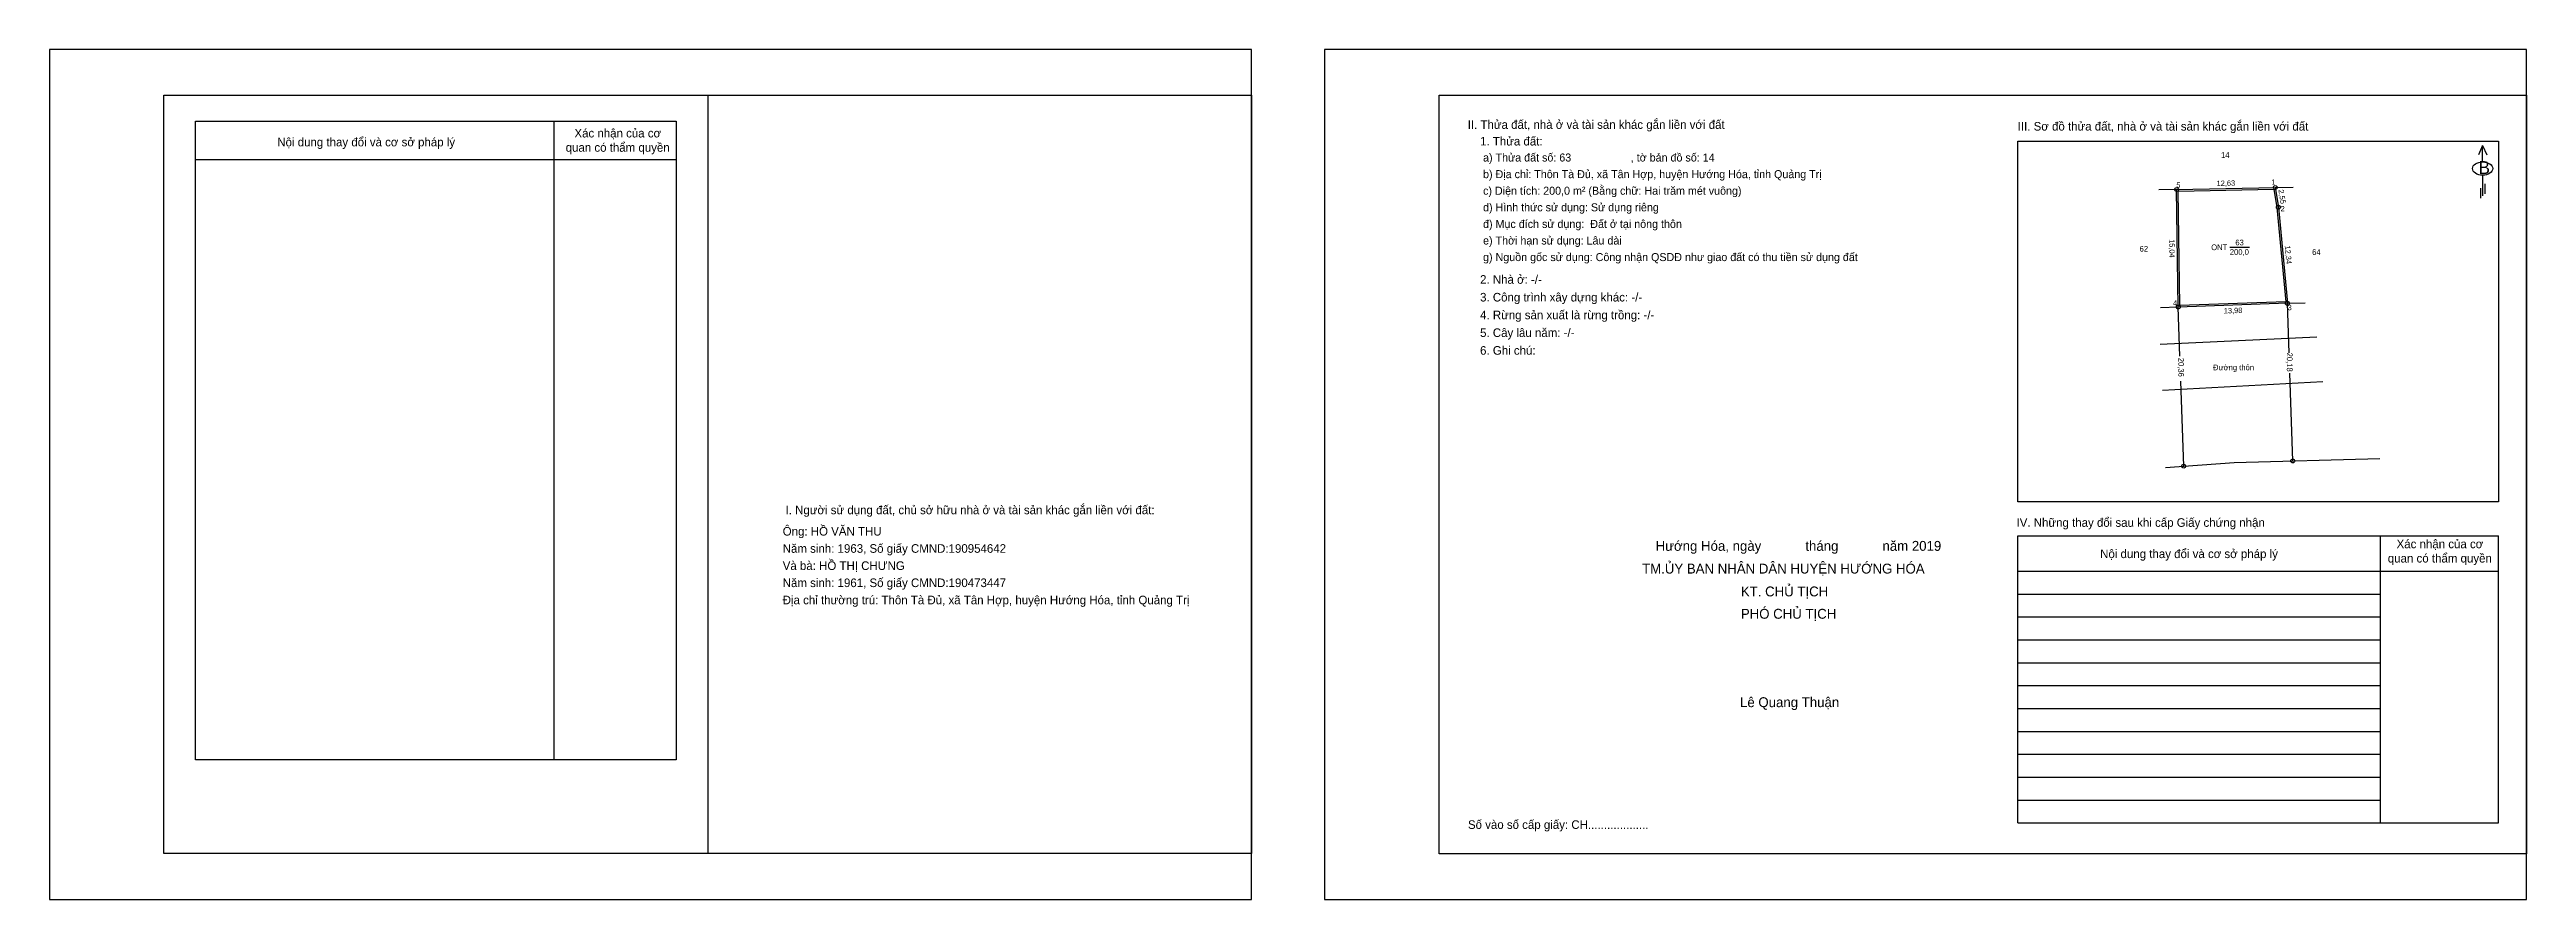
# Model space of a CAD drawing. Extents: x 553584 to 553901, y 1840375 to 1840484.
import ezdxf

# ---------------------------------------------------------------- set-up
doc = ezdxf.new("R2010")
doc.units = 0
for name, color, linetype in [('CanhThua', 7, 'Continuous'), ('ChieuDaiCanhThua', 7, 'Continuous'), ('Khung', 7, 'Continuous'), ('KhungInTrang1', 7, 'Continuous'), ('KhungInTrang2', 7, 'Continuous'), ('Level 1', 7, 'Continuous'), ('Level 2', 7, 'Continuous'), ('Level 22', 7, 'Continuous'), ('Level 23', 7, 'Continuous'), ('MocDinhThua', 7, 'Continuous'), ('NhanDiaChinhThua', 7, 'Continuous'), ('NhanTuCan', 7, 'Continuous'), ('ON', 7, 'Continuous'), ('RauThua', 7, 'Continuous'), ('SoHieuDinhThua', 7, 'Continuous'), ('Template', 7, 'Continuous'), ('ThongTin', 7, 'Continuous')]:
    doc.layers.add(name, color=color, linetype=linetype)

msp = doc.modelspace()

# ---------------------------------------------------------------- linework, layer by layer
at = {"layer": 'CanhThua'}
for p, q in [((553856.08, 1840465.99), (553868.71, 1840466.24)), ((553856.29, 1840450.95), (553856.08, 1840465.99)), ((553868.71, 1840466.24), (553869.11, 1840463.72)), ((553869.11, 1840463.72), (553870.26, 1840451.43)), ((553870.26, 1840451.43), (553856.29, 1840450.95))]:
    msp.add_line(p, q, dxfattribs=at)
at = {"layer": 'Khung'}
for p, q in [((553761.71, 1840478.04), (553900.85, 1840478.04)), ((553761.71, 1840381.01), (553761.71, 1840478.04)), ((553835.78, 1840426.02), (553835.78, 1840472.19)), ((553835.78, 1840472.19), (553897.29, 1840472.19)), ((553897.29, 1840472.19), (553897.29, 1840426.02)), ((553897.29, 1840426.02), (553835.78, 1840426.02))]:
    msp.add_line(p, q, dxfattribs=at)
msp.add_lwpolyline([(553737.7, 1840381.02), (553598.56, 1840381.02), (553598.56, 1840478.04), (553737.7, 1840478.04)], close=True, dxfattribs=at)
for points in [[(553668.13, 1840478.04), (553668.13, 1840381.02)], [(553900.85, 1840478.04), (553900.85, 1840381.01), (553761.71, 1840381.01)]]:
    msp.add_lwpolyline(points, dxfattribs=at)
at = {"layer": 'KhungInTrang1'}
msp.add_lwpolyline([(553583.92, 1840483.9), (553583.92, 1840375.15), (553737.7, 1840375.15), (553737.7, 1840483.9)], close=True, dxfattribs=at)
at = {"layer": 'KhungInTrang2'}
msp.add_lwpolyline([(553747.07, 1840483.9), (553747.07, 1840375.15), (553900.85, 1840375.15), (553900.85, 1840483.9)], close=True, dxfattribs=at)
at = {"layer": 'Level 1'}
for p, q in [((553856.51, 1840444.65), (553856.29, 1840450.95)), ((553870.48, 1840445.1), (553870.26, 1840451.43)), ((553856.99, 1840430.59), (553856.62, 1840441.48)), ((553870.95, 1840431.26), (553870.57, 1840442.47))]:
    msp.add_line(p, q, dxfattribs=at)
at = {"layer": 'Level 2'}
msp.add_lwpolyline([(553870.04, 1840451.62), (553856.49, 1840451.16), (553856.28, 1840465.79), (553868.54, 1840466.04), (553868.91, 1840463.69)], close=True, dxfattribs=at)
at = {"layer": 'Level 22'}
for points in [[(553853.97, 1840446.22), (553874.03, 1840447.14)], [(553854.27, 1840440.3), (553874.79, 1840441.41)]]:
    msp.add_lwpolyline(points, dxfattribs=at)
at = {"layer": 'Level 23'}
msp.add_lwpolyline([(553854.67, 1840430.42), (553863.44, 1840431.05), (553882.1, 1840431.57)], dxfattribs=at)
at = {"layer": 'MocDinhThua'}
for centre in [(553856.08, 1840465.99), (553868.71, 1840466.24), (553869.11, 1840463.72), (553856.29, 1840450.95), (553870.26, 1840451.43), (553856.99, 1840430.59), (553870.95, 1840431.26)]:
    msp.add_circle(centre, 0.25, dxfattribs=at)
at = {"layer": 'NhanDiaChinhThua'}
msp.add_line((553862.89, 1840458.6), (553865.39, 1840458.6), dxfattribs=at)
at = {"layer": 'ON'}
for p, q in [((553602.59, 1840474.74), (553664.1, 1840474.74)), ((553602.59, 1840393.01), (553602.59, 1840474.74)), ((553664.1, 1840474.74), (553664.1, 1840393.01)), ((553602.59, 1840469.84), (553664.1, 1840469.84)), ((553835.78, 1840421.68), (553897.29, 1840421.68)), ((553882.12, 1840421.68), (553882.12, 1840384.95)), ((553835.78, 1840417.16), (553897.29, 1840417.16)), ((553835.78, 1840414.23), (553882.12, 1840414.23)), ((553835.78, 1840411.3), (553882.12, 1840411.3)), ((553835.78, 1840408.37), (553882.12, 1840408.37)), ((553835.78, 1840405.44), (553882.12, 1840405.44)), ((553835.78, 1840402.51), (553882.12, 1840402.51)), ((553835.78, 1840399.58), (553882.12, 1840399.58)), ((553835.78, 1840396.65), (553882.12, 1840396.65)), ((553835.78, 1840393.73), (553882.12, 1840393.73)), ((553835.78, 1840390.8), (553882.12, 1840390.8)), ((553835.78, 1840387.87), (553882.12, 1840387.87))]:
    msp.add_line(p, q, dxfattribs=at)
for points in [[(553648.46, 1840474.74), (553648.46, 1840393.01)], [(553835.78, 1840384.95), (553835.78, 1840421.68)], [(553897.29, 1840384.95), (553897.29, 1840421.68)], [(553664.1, 1840393.01), (553602.59, 1840393.01)]]:
    msp.add_lwpolyline(points, dxfattribs=at)
at = {"layer": 'RauThua'}
for p, q in [((553856.08, 1840465.99), (553853.8, 1840465.95)), ((553868.71, 1840466.24), (553870.99, 1840466.29)), ((553856.29, 1840450.95), (553854.01, 1840450.87)), ((553870.26, 1840451.43), (553872.54, 1840451.51))]:
    msp.add_line(p, q, dxfattribs=at)
at = {"layer": 'Template'}
for p, q in [((553895.23, 1840471.6), (553894.7, 1840470.43)), ((553895.23, 1840469.53), (553895.23, 1840471.6)), ((553895.23, 1840471.6), (553895.76, 1840470.43)), ((553895.24, 1840467.81), (553895.24, 1840465.2)), ((553895.54, 1840466.72), (553895.54, 1840465.45)), ((553894.97, 1840466.18), (553894.97, 1840464.9)), ((553835.78, 1840384.95), (553897.29, 1840384.95))]:
    msp.add_line(p, q, dxfattribs=at)
msp.add_ellipse((553895.24, 1840468.67), major_axis=(1.3, 0), ratio=0.655849, dxfattribs=at)

# ---------------------------------------------------------------- texts
at = {"layer": 'ChieuDaiCanhThua'}
for s, rotation, p in [('12,63', 1.134, (553861.21, 1840466.43)), ('2,55', 279.0193, (553869.11, 1840465.93)), ('15,04', 270.8, (553855.14, 1840459.63)), ('12,34', 275.3457, (553869.92, 1840458.78)), ('13,98', 1.9679, (553862.14, 1840450.12))]:
    msp.add_text(s, height=0.685, rotation=rotation, dxfattribs=at).set_placement(p)
at = {"layer": 'NhanDiaChinhThua'}
for s, p in [('ONT', (553860.51, 1840458.23)), ('200,0', (553862.89, 1840457.63)), ('63', (553863.6, 1840458.84))]:
    msp.add_text(s, height=0.73, dxfattribs=at).set_placement(p)
at = {"layer": 'NhanTuCan'}
for s, p in [('14', (553861.77, 1840470.04)), ('62', (553851.35, 1840458.04)), ('64', (553873.42, 1840457.61)), ('Đường thôn', (553860.74, 1840442.86))]:
    msp.add_text(s, height=0.73, dxfattribs=at).set_placement(p)
for s, p in [('20,36', (553856.3, 1840444.46)), ('20,18', (553870.19, 1840445.12))]:
    msp.add_text(s, height=0.73, rotation=270, dxfattribs=at).set_placement(p)
at = {"layer": 'ON'}
for s, height, p in [('Xác nhận của cơ ', 1.0984, (553651.08, 1840472.65)), ('Nội dung thay đổi và cơ sở pháp lý', 1.0984, (553613.06, 1840471.51)), ('quan có thẩm quyền', 1.0984, (553649.96, 1840470.82)), ('I. Người sử dụng đất, chủ sở hữu nhà ở và tài sản khác gắn liền với đất:', 1.0984, (553678.09, 1840424.44)), ('IV. Những thay đổi sau khi cấp Giấy chứng nhận', 1.0984, (553835.6, 1840422.83)), ('Nội dung thay đổi và cơ sở pháp lý', 1.0984, (553846.3, 1840418.83)), ('quan có thẩm quyền', 1.0984, (553883.11, 1840418.26)), ('Xác nhận của cơ ', 1.0984, (553884.23, 1840420.09)), ('Lê Quang Thuận', 1.2645, (553800.22, 1840399.76))]:
    msp.add_text(s, height=height, dxfattribs=at).set_placement(p)
at = {"layer": 'SoHieuDinhThua'}
for s, p in [('5', (553856.05, 1840466.23)), ('1', (553868.2, 1840466.59)), ('2', (553869.39, 1840463.19)), ('4', (553855.63, 1840451.12)), ('3', (553870.29, 1840450.55))]:
    msp.add_text(s, height=0.685, dxfattribs=at).set_placement(p)
at = {"layer": 'Template'}
for s, height, p in [('II. Thửa đất, nhà ở và tài sản khác gắn liền với đất', 1.0984, (553765.38, 1840473.75)), ('III. Sơ đồ thửa đất, nhà ở và tài sản khác gắn liền với đất', 1.0984, (553835.75, 1840473.53)), ('B', 1.65, (553894.71, 1840467.97)), ('Hướng Hóa, ngày            tháng            năm 2019', 1.2645, (553789.42, 1840419.76)), ('TM.ỦY BAN NHÂN DÂN HUYỆN HƯỚNG HÓA', 1.2645, (553787.69, 1840416.85)), ('KT. CHỦ TỊCH', 1.2645, (553800.33, 1840413.93)), ('PHÓ CHỦ TỊCH', 1.2645, (553800.33, 1840411.07)), ('Số vào sổ cấp giấy: CH...................', 1.0984, (553765.41, 1840384.18))]:
    msp.add_text(s, height=height, dxfattribs=at).set_placement(p)
at = {"layer": 'ThongTin'}
for s, height, p in [('1. Thửa đất: ', 1.0984, (553766.96, 1840471.62)), (' a) Thửa đất số: 63                    , tờ bản đồ số: 14', 1.0252, (553766.96, 1840469.57)), (' c) Diện tích: 200,0 m² (Bằng chữ: Hai trăm mét vuông)', 1.0252, (553766.96, 1840465.32)), (' b) Địa chỉ: Thôn Tà Đủ, xã Tân Hợp, huyện Hướng Hóa, tỉnh Quảng Trị', 1.0252, (553766.96, 1840467.44)), (' d) Hình thức sử dụng: Sử dụng riêng', 1.0252, (553766.96, 1840463.2)), (' đ) Mục đích sử dụng:  Đất ở tại nông thôn', 1.0252, (553766.96, 1840461.07)), (' e) Thời hạn sử dụng: Lâu dài', 1.0252, (553766.96, 1840458.95)), (' g) Nguồn gốc sử dụng: Công nhận QSDĐ như giao đất có thu tiền sử dụng đất', 1.0252, (553766.96, 1840456.83)), ('2. Nhà ở: -/-', 1.0984, (553766.96, 1840453.93)), ('3. Công trình xây dựng khác: -/-', 1.0984, (553766.96, 1840451.66)), ('4. Rừng sản xuất là rừng trồng: -/-', 1.0984, (553766.96, 1840449.39)), ('5. Cây lâu năm: -/-', 1.0984, (553766.96, 1840447.12)), ('6. Ghi chú:', 1.0984, (553766.96, 1840444.85)), ('Ông: HỒ VĂN THU', 1.0984, (553677.73, 1840421.71)), ('Năm sinh: 1963, Số giấy CMND:190954642', 1.0984, (553677.73, 1840419.51)), ('Và bà: HỒ THỊ CHƯNG', 1.0984, (553677.73, 1840417.31)), ('Năm sinh: 1961, Số giấy CMND:190473447', 1.0984, (553677.73, 1840415.12)), ('Địa chỉ thường trú: Thôn Tà Đủ, xã Tân Hợp, huyện Hướng Hóa, tỉnh Quảng Trị', 1.0984, (553677.73, 1840412.92))]:
    msp.add_text(s, height=height, dxfattribs=at).set_placement(p)

doc.saveas('drawing.dxf')
